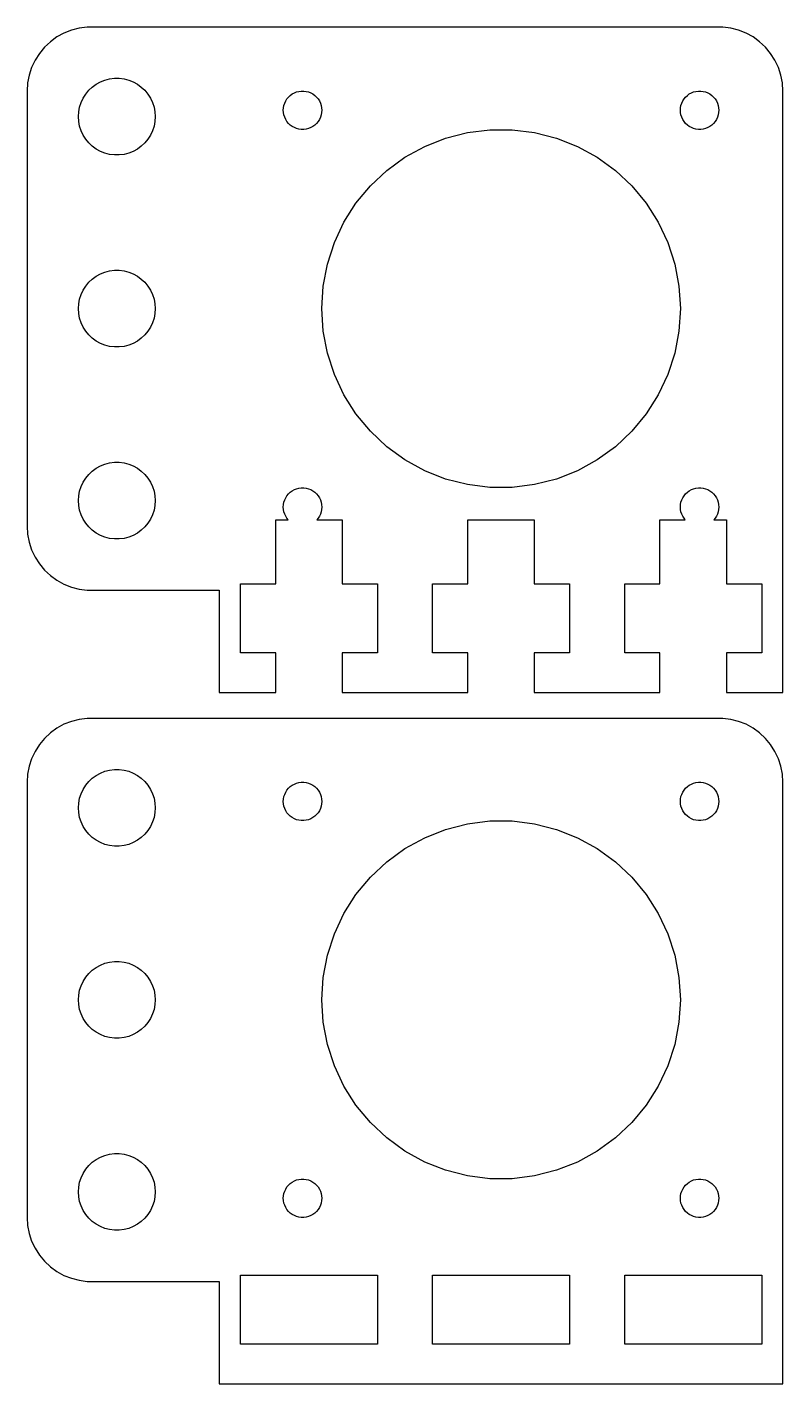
# Model space of a CAD drawing. Header units: metres. Extents: x -37 to 22, y -30 to 184.
# Drawn here: x -37 to 22, y -30 to 76 of the extents above; entities that cross this region are included whole.
import ezdxf

# ---------------------------------------------------------------- set-up
doc = ezdxf.new("R2010")
doc.units = ezdxf.units.M

msp = doc.modelspace()

# ---------------------------------------------------------------- linework, layer by layer
for p, q in [((-34.1289, 75.5241), (-34.6791, 75.2216)), ((-33.5451, 75.7553), (-34.1289, 75.5241)), ((-32.9369, 75.9114), (-33.5451, 75.7553)), ((-32.3139, 75.9901), (-32.9369, 75.9114)), ((17.3139, 75.9901), (-32.3139, 75.9901)), ((17.9369, 75.9114), (17.3139, 75.9901)), ((18.5451, 75.7553), (17.9369, 75.9114)), ((19.1289, 75.5241), (18.5451, 75.7553)), ((19.6791, 75.2216), (19.1289, 75.5241)), ((-35.6448, 74.4227), (-36.0451, 73.9389)), ((-35.1871, 74.8526), (-35.6448, 74.4227)), ((-34.6791, 75.2216), (-35.1871, 74.8526)), ((20.1871, 74.8526), (19.6791, 75.2216)), ((20.6448, 74.4227), (20.1871, 74.8526)), ((21.0451, 73.9389), (20.6448, 74.4227)), ((-36.3815, 73.4088), (-36.6489, 72.8406)), ((-36.0451, 73.9389), (-36.3815, 73.4088)), ((21.3815, 73.4088), (21.0451, 73.9389)), ((21.6489, 72.8406), (21.3815, 73.4088)), ((-36.8429, 72.2434), (-36.9606, 71.6267)), ((-36.6489, 72.8406), (-36.8429, 72.2434)), ((21.8429, 72.2434), (21.6489, 72.8406)), ((21.9606, 71.6267), (21.8429, 72.2434)), ((-36.9606, 71.6267), (-37, 71)), ((-32.427, 70.7634), (-32.1869, 71.0536)), ((-32.1869, 71.0536), (-31.9123, 71.3115)), ((-31.9123, 71.3115), (-31.6075, 71.533)), ((-31.6075, 71.533), (-31.2773, 71.7145)), ((-31.2773, 71.7145), (-30.927, 71.8532)), ((-30.927, 71.8532), (-30.5621, 71.9469)), ((-30.5621, 71.9469), (-30.1884, 71.9941)), ((-30.1884, 71.9941), (-29.8116, 71.9941)), ((-29.8116, 71.9941), (-29.4379, 71.9469)), ((-29.4379, 71.9469), (-29.0729, 71.8532)), ((-29.0729, 71.8532), (-28.7227, 71.7145)), ((-28.7227, 71.7145), (-28.3925, 71.533)), ((-28.3925, 71.533), (-28.0877, 71.3115)), ((-28.0877, 71.3115), (-27.8131, 71.0536)), ((-27.8131, 71.0536), (-27.5729, 70.7634)), ((22, 71), (21.9606, 71.6267)), ((-37, 71), (-37, 37)), ((-32.9057, 69.7461), (-32.7893, 70.1044)), ((-32.7893, 70.1044), (-32.6289, 70.4453)), ((-32.6289, 70.4453), (-32.427, 70.7634)), ((-27.5729, 70.7634), (-27.3711, 70.4453)), ((-27.3711, 70.4453), (-27.2107, 70.1044)), ((-27.2107, 70.1044), (-27.0942, 69.7461)), ((-16.9529, 69.873), (-16.8947, 70.0522)), ((-16.8947, 70.0522), (-16.8145, 70.2226)), ((-16.8145, 70.2226), (-16.7135, 70.3817)), ((-16.7135, 70.3817), (-16.5934, 70.5268)), ((-16.5934, 70.5268), (-16.4561, 70.6558)), ((-16.4561, 70.6558), (-16.3037, 70.7665)), ((-16.3037, 70.7665), (-16.1387, 70.8572)), ((-16.1387, 70.8572), (-15.9635, 70.9266)), ((-15.9635, 70.9266), (-15.7811, 70.9734)), ((-15.7811, 70.9734), (-15.5942, 70.997)), ((-15.5942, 70.997), (-15.4058, 70.997)), ((-15.4058, 70.997), (-15.2189, 70.9734)), ((-15.2189, 70.9734), (-15.0365, 70.9266)), ((-15.0365, 70.9266), (-14.8613, 70.8572)), ((-14.8613, 70.8572), (-14.6963, 70.7665)), ((-14.6963, 70.7665), (-14.5439, 70.6558)), ((-14.5439, 70.6558), (-14.4065, 70.5268)), ((-14.4065, 70.5268), (-14.2865, 70.3817)), ((-14.2865, 70.3817), (-14.1855, 70.2226)), ((-14.1855, 70.2226), (-14.1053, 70.0522)), ((-14.1053, 70.0522), (-14.0471, 69.873)), ((14.0471, 69.873), (14.1053, 70.0522)), ((14.1053, 70.0522), (14.1855, 70.2226)), ((14.1855, 70.2226), (14.2865, 70.3817)), ((14.2865, 70.3817), (14.4065, 70.5268)), ((14.4065, 70.5268), (14.5439, 70.6558)), ((14.5439, 70.6558), (14.6963, 70.7665)), ((14.6963, 70.7665), (14.8613, 70.8572)), ((14.8613, 70.8572), (15.0365, 70.9266)), ((15.0365, 70.9266), (15.2189, 70.9734)), ((15.2189, 70.9734), (15.4058, 70.997)), ((15.4058, 70.997), (15.5942, 70.997)), ((15.5942, 70.997), (15.7811, 70.9734)), ((15.7811, 70.9734), (15.9635, 70.9266)), ((15.9635, 70.9266), (16.1387, 70.8572)), ((16.1387, 70.8572), (16.3037, 70.7665)), ((16.3037, 70.7665), (16.4561, 70.6558)), ((16.4561, 70.6558), (16.5934, 70.5268)), ((16.5934, 70.5268), (16.7135, 70.3817)), ((16.7135, 70.3817), (16.8145, 70.2226)), ((16.8145, 70.2226), (16.8947, 70.0522)), ((16.8947, 70.0522), (16.9529, 69.873)), ((22, 24), (22, 71)), ((-33, 69), (-32.9763, 69.376)), ((-32.9763, 68.624), (-33, 69)), ((-32.9763, 69.376), (-32.9057, 69.7461)), ((-27.0942, 69.7461), (-27.0237, 69.376)), ((-27.0237, 69.376), (-27, 69)), ((-27, 69), (-27.0237, 68.624)), ((-17, 69.5), (-16.9882, 69.688)), ((-16.9882, 69.312), (-17, 69.5)), ((-16.9882, 69.688), (-16.9529, 69.873)), ((-16.9529, 69.127), (-16.9882, 69.312)), ((-16.8947, 68.9478), (-16.9529, 69.127)), ((-16.8145, 68.7774), (-16.8947, 68.9478)), ((-14.1053, 68.9478), (-14.1855, 68.7774)), ((-14.0471, 69.127), (-14.1053, 68.9478)), ((-14.0471, 69.873), (-14.0118, 69.688)), ((-14.0118, 69.312), (-14.0471, 69.127)), ((-14.0118, 69.688), (-14, 69.5)), ((-14, 69.5), (-14.0118, 69.312)), ((14, 69.5), (14.0118, 69.688)), ((14.0118, 69.312), (14, 69.5)), ((14.0118, 69.688), (14.0471, 69.873)), ((14.0471, 69.127), (14.0118, 69.312)), ((14.1053, 68.9478), (14.0471, 69.127)), ((14.1855, 68.7774), (14.1053, 68.9478)), ((16.8947, 68.9478), (16.8145, 68.7774)), ((16.9529, 69.127), (16.8947, 68.9478)), ((16.9529, 69.873), (16.9882, 69.688)), ((16.9882, 69.312), (16.9529, 69.127)), ((16.9882, 69.688), (17, 69.5)), ((17, 69.5), (16.9882, 69.312)), ((-32.9057, 68.2539), (-32.9763, 68.624)), ((-32.7893, 67.8956), (-32.9057, 68.2539)), ((-32.6289, 67.5547), (-32.7893, 67.8956)), ((-27.2107, 67.8956), (-27.3711, 67.5547)), ((-27.0942, 68.2539), (-27.2107, 67.8956)), ((-27.0237, 68.624), (-27.0942, 68.2539)), ((-16.7135, 68.6183), (-16.8145, 68.7774)), ((-16.5934, 68.4732), (-16.7135, 68.6183)), ((-16.4561, 68.3442), (-16.5934, 68.4732)), ((-16.3037, 68.2335), (-16.4561, 68.3442)), ((-16.1387, 68.1427), (-16.3037, 68.2335)), ((-15.9635, 68.0734), (-16.1387, 68.1427)), ((-15.7811, 68.0266), (-15.9635, 68.0734)), ((-15.5942, 68.0029), (-15.7811, 68.0266)), ((-15.4058, 68.0029), (-15.5942, 68.0029)), ((-15.2189, 68.0266), (-15.4058, 68.0029)), ((-15.0365, 68.0734), (-15.2189, 68.0266)), ((-14.8613, 68.1427), (-15.0365, 68.0734)), ((-14.6963, 68.2335), (-14.8613, 68.1427)), ((-14.5439, 68.3442), (-14.6963, 68.2335)), ((-14.4065, 68.4732), (-14.5439, 68.3442)), ((-14.2865, 68.6183), (-14.4065, 68.4732)), ((-14.1855, 68.7774), (-14.2865, 68.6183)), ((-2.62334, 67.752), (-0.87906, 67.9724)), ((-0.87906, 67.9724), (0.87906, 67.9724)), ((0.87906, 67.9724), (2.62334, 67.752)), ((14.2865, 68.6183), (14.1855, 68.7774)), ((14.4065, 68.4732), (14.2865, 68.6183)), ((14.5439, 68.3442), (14.4065, 68.4732)), ((14.6963, 68.2335), (14.5439, 68.3442)), ((14.8613, 68.1427), (14.6963, 68.2335)), ((15.0365, 68.0734), (14.8613, 68.1427)), ((15.2189, 68.0266), (15.0365, 68.0734)), ((15.4058, 68.0029), (15.2189, 68.0266)), ((15.5942, 68.0029), (15.4058, 68.0029)), ((15.7811, 68.0266), (15.5942, 68.0029)), ((15.9635, 68.0734), (15.7811, 68.0266)), ((16.1387, 68.1427), (15.9635, 68.0734)), ((16.3037, 68.2335), (16.1387, 68.1427)), ((16.4561, 68.3442), (16.3037, 68.2335)), ((16.5934, 68.4732), (16.4561, 68.3442)), ((16.7135, 68.6183), (16.5934, 68.4732)), ((16.8145, 68.7774), (16.7135, 68.6183)), ((-32.427, 67.2366), (-32.6289, 67.5547)), ((-32.1869, 66.9464), (-32.427, 67.2366)), ((-31.9123, 66.6884), (-32.1869, 66.9464)), ((-27.8131, 66.9464), (-28.0877, 66.6884)), ((-27.5729, 67.2366), (-27.8131, 66.9464)), ((-27.3711, 67.5547), (-27.5729, 67.2366)), ((-5.96091, 66.6676), (-4.32623, 67.3148)), ((-4.32623, 67.3148), (-2.62334, 67.752)), ((2.62334, 67.752), (4.32623, 67.3148)), ((4.32623, 67.3148), (5.96091, 66.6676)), ((-31.6075, 66.467), (-31.9123, 66.6884)), ((-31.2773, 66.2855), (-31.6075, 66.467)), ((-30.927, 66.1468), (-31.2773, 66.2855)), ((-30.5621, 66.0531), (-30.927, 66.1468)), ((-30.1884, 66.0059), (-30.5621, 66.0531)), ((-29.8116, 66.0059), (-30.1884, 66.0059)), ((-29.4379, 66.0531), (-29.8116, 66.0059)), ((-29.0729, 66.1468), (-29.4379, 66.0531)), ((-28.7227, 66.2855), (-29.0729, 66.1468)), ((-28.3925, 66.467), (-28.7227, 66.2855)), ((-28.0877, 66.6884), (-28.3925, 66.467)), ((-8.92393, 64.7872), (-7.50157, 65.8206)), ((-7.50157, 65.8206), (-5.96091, 66.6676)), ((5.96091, 66.6676), (7.50157, 65.8206)), ((7.50157, 65.8206), (8.92393, 64.7872)), ((-10.2056, 63.5836), (-8.92393, 64.7872)), ((8.92393, 64.7872), (10.2056, 63.5836)), ((-11.3262, 62.229), (-10.2056, 63.5836)), ((10.2056, 63.5836), (11.3262, 62.229)), ((-12.2683, 60.7445), (-11.3262, 62.229)), ((11.3262, 62.229), (12.2683, 60.7445)), ((-13.0169, 59.1537), (-12.2683, 60.7445)), ((12.2683, 60.7445), (13.0169, 59.1537)), ((-13.5602, 57.4816), (-13.0169, 59.1537)), ((13.0169, 59.1537), (13.5602, 57.4816)), ((-13.8896, 55.7547), (-13.5602, 57.4816)), ((13.5602, 57.4816), (13.8896, 55.7547)), ((-32.1869, 56.0536), (-31.9123, 56.3115)), ((-31.9123, 56.3115), (-31.6075, 56.533)), ((-31.6075, 56.533), (-31.2773, 56.7145)), ((-31.2773, 56.7145), (-30.927, 56.8532)), ((-30.927, 56.8532), (-30.5621, 56.9469)), ((-30.5621, 56.9469), (-30.1884, 56.9941)), ((-30.1884, 56.9941), (-29.8116, 56.9941)), ((-29.8116, 56.9941), (-29.4379, 56.9469)), ((-29.4379, 56.9469), (-29.0729, 56.8532)), ((-29.0729, 56.8532), (-28.7227, 56.7145)), ((-28.7227, 56.7145), (-28.3925, 56.533)), ((-28.3925, 56.533), (-28.0877, 56.3115)), ((-28.0877, 56.3115), (-27.8131, 56.0536)), ((-32.7893, 55.1044), (-32.6289, 55.4453)), ((-32.6289, 55.4453), (-32.427, 55.7634)), ((-32.427, 55.7634), (-32.1869, 56.0536)), ((-27.8131, 56.0536), (-27.5729, 55.7634)), ((-27.5729, 55.7634), (-27.3711, 55.4453)), ((-27.3711, 55.4453), (-27.2107, 55.1044)), ((-14, 54), (-13.8896, 55.7547)), ((13.8896, 55.7547), (14, 54)), ((-33, 54), (-32.9763, 54.376)), ((-32.9763, 54.376), (-32.9057, 54.7461)), ((-32.9057, 54.7461), (-32.7893, 55.1044)), ((-27.2107, 55.1044), (-27.0942, 54.7461)), ((-27.0942, 54.7461), (-27.0237, 54.376)), ((-27.0237, 54.376), (-27, 54)), ((-32.9763, 53.624), (-33, 54)), ((-32.9057, 53.2539), (-32.9763, 53.624)), ((-32.7893, 52.8956), (-32.9057, 53.2539)), ((-27.0942, 53.2539), (-27.2107, 52.8956)), ((-27.0237, 53.624), (-27.0942, 53.2539)), ((-27, 54), (-27.0237, 53.624)), ((-13.8896, 52.2453), (-14, 54)), ((14, 54), (13.8896, 52.2453)), ((-32.6289, 52.5547), (-32.7893, 52.8956)), ((-32.427, 52.2366), (-32.6289, 52.5547)), ((-32.1869, 51.9464), (-32.427, 52.2366)), ((-31.9123, 51.6885), (-32.1869, 51.9464)), ((-27.8131, 51.9464), (-28.0877, 51.6885)), ((-27.5729, 52.2366), (-27.8131, 51.9464)), ((-27.3711, 52.5547), (-27.5729, 52.2366)), ((-27.2107, 52.8956), (-27.3711, 52.5547)), ((-13.5602, 50.5184), (-13.8896, 52.2453)), ((13.8896, 52.2453), (13.5602, 50.5184)), ((-31.6075, 51.467), (-31.9123, 51.6885)), ((-31.2773, 51.2855), (-31.6075, 51.467)), ((-30.927, 51.1468), (-31.2773, 51.2855)), ((-30.5621, 51.0531), (-30.927, 51.1468)), ((-30.1884, 51.0059), (-30.5621, 51.0531)), ((-29.8116, 51.0059), (-30.1884, 51.0059)), ((-29.4379, 51.0531), (-29.8116, 51.0059)), ((-29.0729, 51.1468), (-29.4379, 51.0531)), ((-28.7227, 51.2855), (-29.0729, 51.1468)), ((-28.3925, 51.467), (-28.7227, 51.2855)), ((-28.0877, 51.6885), (-28.3925, 51.467)), ((-13.0169, 48.8463), (-13.5602, 50.5184)), ((13.5602, 50.5184), (13.0169, 48.8463)), ((-12.2683, 47.2555), (-13.0169, 48.8463)), ((13.0169, 48.8463), (12.2683, 47.2555)), ((-11.3262, 45.771), (-12.2683, 47.2555)), ((12.2683, 47.2555), (11.3262, 45.771)), ((-10.2056, 44.4164), (-11.3262, 45.771)), ((11.3262, 45.771), (10.2056, 44.4164)), ((-8.92393, 43.2128), (-10.2056, 44.4164)), ((10.2056, 44.4164), (8.92393, 43.2128)), ((-7.50157, 42.1794), (-8.92393, 43.2128)), ((8.92393, 43.2128), (7.50157, 42.1794)), ((-31.9123, 41.3116), (-31.6075, 41.533)), ((-31.6075, 41.533), (-31.2773, 41.7145)), ((-31.2773, 41.7145), (-30.927, 41.8532)), ((-30.927, 41.8532), (-30.5621, 41.9469)), ((-30.5621, 41.9469), (-30.1884, 41.9941)), ((-30.1884, 41.9941), (-29.8116, 41.9941)), ((-29.8116, 41.9941), (-29.4379, 41.9469)), ((-29.4379, 41.9469), (-29.0729, 41.8532)), ((-29.0729, 41.8532), (-28.7227, 41.7145)), ((-28.7227, 41.7145), (-28.3925, 41.533)), ((-28.3925, 41.533), (-28.0877, 41.3116)), ((-5.96091, 41.3324), (-7.50157, 42.1794)), ((7.50157, 42.1794), (5.96091, 41.3324)), ((-32.7893, 40.1044), (-32.6289, 40.4453)), ((-32.6289, 40.4453), (-32.427, 40.7634)), ((-32.427, 40.7634), (-32.1869, 41.0536)), ((-32.1869, 41.0536), (-31.9123, 41.3116)), ((-28.0877, 41.3116), (-27.8131, 41.0536)), ((-27.8131, 41.0536), (-27.5729, 40.7634)), ((-27.5729, 40.7634), (-27.3711, 40.4453)), ((-27.3711, 40.4453), (-27.2107, 40.1044)), ((-4.32623, 40.6852), (-5.96091, 41.3324)), ((-2.62334, 40.248), (-4.32623, 40.6852)), ((4.32623, 40.6852), (2.62334, 40.248)), ((5.96091, 41.3324), (4.32623, 40.6852)), ((-33, 39), (-32.9763, 39.376)), ((-32.9763, 39.376), (-32.9057, 39.7461)), ((-32.9057, 39.7461), (-32.7893, 40.1044)), ((-27.2107, 40.1044), (-27.0942, 39.7461)), ((-27.0942, 39.7461), (-27.0237, 39.376)), ((-27.0237, 39.376), (-27, 39)), ((-16.8947, 39.0522), (-16.8145, 39.2226)), ((-16.8145, 39.2226), (-16.7135, 39.3817)), ((-16.7135, 39.3817), (-16.5934, 39.5268)), ((-16.5934, 39.5268), (-16.4561, 39.6558)), ((-16.4561, 39.6558), (-16.3037, 39.7665)), ((-16.3037, 39.7665), (-16.1387, 39.8573)), ((-16.1387, 39.8573), (-15.9635, 39.9266)), ((-15.9635, 39.9266), (-15.7811, 39.9734)), ((-15.7811, 39.9734), (-15.5942, 39.9971)), ((-15.5942, 39.9971), (-15.4058, 39.9971)), ((-15.4058, 39.9971), (-15.2189, 39.9734)), ((-15.2189, 39.9734), (-15.0365, 39.9266)), ((-15.0365, 39.9266), (-14.8613, 39.8573)), ((-14.8613, 39.8573), (-14.6963, 39.7665)), ((-14.6963, 39.7665), (-14.5439, 39.6558)), ((-14.5439, 39.6558), (-14.4065, 39.5268)), ((-14.4065, 39.5268), (-14.2865, 39.3817)), ((-14.2865, 39.3817), (-14.1855, 39.2226)), ((-14.1855, 39.2226), (-14.1053, 39.0522)), ((-0.87906, 40.0276), (-2.62334, 40.248)), ((0.87906, 40.0276), (-0.87906, 40.0276)), ((2.62334, 40.248), (0.87906, 40.0276)), ((14.1053, 39.0522), (14.1855, 39.2226)), ((14.1855, 39.2226), (14.2865, 39.3817)), ((14.2865, 39.3817), (14.4065, 39.5268)), ((14.4065, 39.5268), (14.5439, 39.6558)), ((14.5439, 39.6558), (14.6963, 39.7665)), ((14.6963, 39.7665), (14.8613, 39.8573)), ((14.8613, 39.8573), (15.0365, 39.9266)), ((15.0365, 39.9266), (15.2189, 39.9734)), ((15.2189, 39.9734), (15.4058, 39.9971)), ((15.4058, 39.9971), (15.5942, 39.9971)), ((15.5942, 39.9971), (15.7811, 39.9734)), ((15.7811, 39.9734), (15.9635, 39.9266)), ((15.9635, 39.9266), (16.1387, 39.8573)), ((16.1387, 39.8573), (16.3037, 39.7665)), ((16.3037, 39.7665), (16.4561, 39.6558)), ((16.4561, 39.6558), (16.5934, 39.5268)), ((16.5934, 39.5268), (16.7135, 39.3817)), ((16.7135, 39.3817), (16.8145, 39.2226)), ((16.8145, 39.2226), (16.8947, 39.0522)), ((-32.9763, 38.624), (-33, 39)), ((-32.9057, 38.2539), (-32.9763, 38.624)), ((-32.7893, 37.8956), (-32.9057, 38.2539)), ((-27.0942, 38.2539), (-27.2107, 37.8956)), ((-27.0237, 38.624), (-27.0942, 38.2539)), ((-27, 39), (-27.0237, 38.624)), ((-17, 38.5), (-16.9882, 38.688)), ((-16.9882, 38.312), (-17, 38.5)), ((-16.9882, 38.688), (-16.9529, 38.873)), ((-16.9529, 38.127), (-16.9882, 38.312)), ((-16.9529, 38.873), (-16.8947, 39.0522)), ((-14.1053, 39.0522), (-14.0471, 38.873)), ((-14.0471, 38.873), (-14.0118, 38.688)), ((-14.0118, 38.312), (-14.0471, 38.127)), ((-14.0118, 38.688), (-14, 38.5)), ((-14, 38.5), (-14.0118, 38.312)), ((14, 38.5), (14.0118, 38.688)), ((14.0118, 38.312), (14, 38.5)), ((14.0118, 38.688), (14.0471, 38.873)), ((14.0471, 38.127), (14.0118, 38.312)), ((14.0471, 38.873), (14.1053, 39.0522)), ((16.8947, 39.0522), (16.9529, 38.873)), ((16.9529, 38.873), (16.9882, 38.688)), ((16.9882, 38.312), (16.9529, 38.127)), ((16.9882, 38.688), (17, 38.5)), ((17, 38.5), (16.9882, 38.312)), ((-32.6289, 37.5547), (-32.7893, 37.8956)), ((-32.427, 37.2366), (-32.6289, 37.5547)), ((-32.1869, 36.9464), (-32.427, 37.2366)), ((-27.5729, 37.2366), (-27.8131, 36.9464)), ((-27.3711, 37.5547), (-27.5729, 37.2366)), ((-27.2107, 37.8956), (-27.3711, 37.5547)), ((-17.5942, 32.5), (-17.5942, 37.5)), ((-17.5942, 37.5), (-16.6156, 37.5)), ((-16.8947, 37.9478), (-16.9529, 38.127)), ((-16.8145, 37.7774), (-16.8947, 37.9478)), ((-16.7135, 37.6183), (-16.8145, 37.7774)), ((-16.6156, 37.5), (-16.7135, 37.6183)), ((-14.2865, 37.6183), (-14.3844, 37.5)), ((-14.3844, 37.5), (-12.4058, 37.5)), ((-14.1855, 37.7774), (-14.2865, 37.6183)), ((-14.1053, 37.9478), (-14.1855, 37.7774)), ((-14.0471, 38.127), (-14.1053, 37.9478)), ((-12.4058, 37.5), (-12.4058, 32.5)), ((-2.59418, 32.5), (-2.59418, 37.5)), ((-2.59418, 37.5), (2.59418, 37.5)), ((2.59418, 37.5), (2.59418, 32.5)), ((12.4058, 32.5), (12.4058, 37.5)), ((12.4058, 37.5), (14.3844, 37.5)), ((14.1053, 37.9478), (14.0471, 38.127)), ((14.1855, 37.7774), (14.1053, 37.9478)), ((14.2865, 37.6183), (14.1855, 37.7774)), ((14.3844, 37.5), (14.2865, 37.6183)), ((16.7135, 37.6183), (16.6156, 37.5)), ((16.6156, 37.5), (17.5942, 37.5)), ((16.8145, 37.7774), (16.7135, 37.6183)), ((16.8947, 37.9478), (16.8145, 37.7774)), ((16.9529, 38.127), (16.8947, 37.9478)), ((17.5942, 37.5), (17.5942, 32.5)), ((-37, 37), (-36.9606, 36.3733)), ((-36.9606, 36.3733), (-36.8429, 35.7566)), ((-31.9123, 36.6885), (-32.1869, 36.9464)), ((-31.6075, 36.467), (-31.9123, 36.6885)), ((-31.2773, 36.2855), (-31.6075, 36.467)), ((-30.927, 36.1468), (-31.2773, 36.2855)), ((-30.5621, 36.0531), (-30.927, 36.1468)), ((-30.1884, 36.0059), (-30.5621, 36.0531)), ((-29.4379, 36.0531), (-29.8116, 36.0059)), ((-29.0729, 36.1468), (-29.4379, 36.0531)), ((-28.7227, 36.2855), (-29.0729, 36.1468)), ((-28.3925, 36.467), (-28.7227, 36.2855)), ((-28.0877, 36.6885), (-28.3925, 36.467)), ((-27.8131, 36.9464), (-28.0877, 36.6885)), ((-36.8429, 35.7566), (-36.6489, 35.1594)), ((-36.6489, 35.1594), (-36.3815, 34.5912)), ((-29.8116, 36.0059), (-30.1884, 36.0059)), ((-36.3815, 34.5912), (-36.0451, 34.0611)), ((-36.0451, 34.0611), (-35.6448, 33.5773)), ((-35.6448, 33.5773), (-35.1871, 33.1474)), ((-35.1871, 33.1474), (-34.6791, 32.7784)), ((-34.6791, 32.7784), (-34.1289, 32.4759)), ((-34.1289, 32.4759), (-33.5451, 32.2447)), ((-33.5451, 32.2447), (-32.9369, 32.0886)), ((-32.9369, 32.0886), (-32.3139, 32.0099)), ((-32.3139, 32.0099), (-22, 32.0099)), ((-22, 32.0099), (-22, 24)), ((-20.3466, 27.1), (-20.3466, 32.5)), ((-20.3466, 32.5), (-17.5942, 32.5)), ((-12.4058, 32.5), (-9.65337, 32.5)), ((-9.65337, 32.5), (-9.65337, 27.1)), ((-5.34662, 27.1), (-5.34662, 32.5)), ((-5.34662, 32.5), (-2.59418, 32.5)), ((2.59418, 32.5), (5.34662, 32.5)), ((5.34662, 32.5), (5.34662, 27.1)), ((9.65337, 27.1), (9.65337, 32.5)), ((9.65337, 32.5), (12.4058, 32.5)), ((17.5942, 32.5), (20.3466, 32.5)), ((20.3466, 32.5), (20.3466, 27.1)), ((-17.5942, 27.1), (-20.3466, 27.1)), ((-17.5942, 24), (-17.5942, 27.1)), ((-9.65337, 27.1), (-12.4058, 27.1)), ((-12.4058, 27.1), (-12.4058, 24)), ((-2.59418, 27.1), (-5.34662, 27.1)), ((-2.59418, 24), (-2.59418, 27.1)), ((5.34662, 27.1), (2.59418, 27.1)), ((2.59418, 27.1), (2.59418, 24)), ((12.4058, 27.1), (9.65337, 27.1)), ((12.4058, 24), (12.4058, 27.1)), ((20.3466, 27.1), (17.5942, 27.1)), ((17.5942, 27.1), (17.5942, 24)), ((-22, 24), (-17.5942, 24)), ((-12.4058, 24), (-2.59418, 24)), ((2.59418, 24), (12.4058, 24)), ((17.5942, 24), (22, 24)), ((-34.6791, 21.2216), (-35.1871, 20.8526)), ((-34.1289, 21.5241), (-34.6791, 21.2216)), ((-33.5451, 21.7553), (-34.1289, 21.5241)), ((-32.9369, 21.9114), (-33.5451, 21.7553)), ((-32.3139, 21.9901), (-32.9369, 21.9114)), ((17.3139, 21.9901), (-32.3139, 21.9901)), ((17.9369, 21.9114), (17.3139, 21.9901)), ((18.5451, 21.7553), (17.9369, 21.9114)), ((19.1289, 21.5241), (18.5451, 21.7553)), ((19.6791, 21.2216), (19.1289, 21.5241)), ((20.1871, 20.8526), (19.6791, 21.2216)), ((-35.6448, 20.4227), (-36.0451, 19.9389)), ((-35.1871, 20.8526), (-35.6448, 20.4227)), ((20.6448, 20.4227), (20.1871, 20.8526)), ((21.0451, 19.9389), (20.6448, 20.4227)), ((-36.3815, 19.4088), (-36.6489, 18.8406)), ((-36.0451, 19.9389), (-36.3815, 19.4088)), ((21.3815, 19.4088), (21.0451, 19.9389)), ((21.6489, 18.8406), (21.3815, 19.4088)), ((-36.8429, 18.2434), (-36.9606, 17.6267)), ((-36.6489, 18.8406), (-36.8429, 18.2434)), ((21.8429, 18.2434), (21.6489, 18.8406)), ((21.9606, 17.6267), (21.8429, 18.2434)), ((-36.9606, 17.6267), (-37, 17)), ((-37, 17), (-37, -17)), ((-32.427, 16.7634), (-32.1869, 17.0536)), ((-32.1869, 17.0536), (-31.9123, 17.3115)), ((-31.9123, 17.3115), (-31.6075, 17.533)), ((-31.6075, 17.533), (-31.2773, 17.7145)), ((-31.2773, 17.7145), (-30.927, 17.8532)), ((-30.927, 17.8532), (-30.5621, 17.9469)), ((-30.5621, 17.9469), (-30.1884, 17.9941)), ((-30.1884, 17.9941), (-29.8116, 17.9941)), ((-29.8116, 17.9941), (-29.4379, 17.9469)), ((-29.4379, 17.9469), (-29.0729, 17.8532)), ((-29.0729, 17.8532), (-28.7227, 17.7145)), ((-28.7227, 17.7145), (-28.3925, 17.533)), ((-28.3925, 17.533), (-28.0877, 17.3115)), ((-28.0877, 17.3115), (-27.8131, 17.0536)), ((-27.8131, 17.0536), (-27.5729, 16.7634)), ((-15.9635, 16.9266), (-15.7811, 16.9734)), ((-15.7811, 16.9734), (-15.5942, 16.997)), ((-15.5942, 16.997), (-15.4058, 16.997)), ((-15.4058, 16.997), (-15.2189, 16.9734)), ((-15.2189, 16.9734), (-15.0365, 16.9266)), ((15.0365, 16.9266), (15.2189, 16.9734)), ((15.2189, 16.9734), (15.4058, 16.997)), ((15.4058, 16.997), (15.5942, 16.997)), ((15.5942, 16.997), (15.7811, 16.9734)), ((15.7811, 16.9734), (15.9635, 16.9266)), ((22, 17), (21.9606, 17.6267)), ((22, -30), (22, 17)), ((-32.9057, 15.7461), (-32.7893, 16.1044)), ((-32.7893, 16.1044), (-32.6289, 16.4453)), ((-32.6289, 16.4453), (-32.427, 16.7634)), ((-27.5729, 16.7634), (-27.3711, 16.4453)), ((-27.3711, 16.4453), (-27.2107, 16.1044)), ((-27.2107, 16.1044), (-27.0942, 15.7461)), ((-16.9529, 15.873), (-16.8947, 16.0522)), ((-16.8947, 16.0522), (-16.8145, 16.2226)), ((-16.8145, 16.2226), (-16.7135, 16.3817)), ((-16.7135, 16.3817), (-16.5934, 16.5268)), ((-16.5934, 16.5268), (-16.4561, 16.6558)), ((-16.4561, 16.6558), (-16.3037, 16.7665)), ((-16.3037, 16.7665), (-16.1387, 16.8572)), ((-16.1387, 16.8572), (-15.9635, 16.9266)), ((-15.0365, 16.9266), (-14.8613, 16.8572)), ((-14.8613, 16.8572), (-14.6963, 16.7665)), ((-14.6963, 16.7665), (-14.5439, 16.6558)), ((-14.5439, 16.6558), (-14.4065, 16.5268)), ((-14.4065, 16.5268), (-14.2865, 16.3817)), ((-14.2865, 16.3817), (-14.1855, 16.2226)), ((-14.1855, 16.2226), (-14.1053, 16.0522)), ((-14.1053, 16.0522), (-14.0471, 15.873)), ((14.0471, 15.873), (14.1053, 16.0522)), ((14.1053, 16.0522), (14.1855, 16.2226)), ((14.1855, 16.2226), (14.2865, 16.3817)), ((14.2865, 16.3817), (14.4065, 16.5268)), ((14.4065, 16.5268), (14.5439, 16.6558)), ((14.5439, 16.6558), (14.6963, 16.7665)), ((14.6963, 16.7665), (14.8613, 16.8572)), ((14.8613, 16.8572), (15.0365, 16.9266)), ((15.9635, 16.9266), (16.1387, 16.8572)), ((16.1387, 16.8572), (16.3037, 16.7665)), ((16.3037, 16.7665), (16.4561, 16.6558)), ((16.4561, 16.6558), (16.5934, 16.5268)), ((16.5934, 16.5268), (16.7135, 16.3817)), ((16.7135, 16.3817), (16.8145, 16.2226)), ((16.8145, 16.2226), (16.8947, 16.0522)), ((16.8947, 16.0522), (16.9529, 15.873)), ((-33, 15), (-32.9763, 15.376)), ((-32.9763, 14.624), (-33, 15)), ((-32.9763, 15.376), (-32.9057, 15.7461)), ((-27.0942, 15.7461), (-27.0237, 15.376)), ((-27.0237, 15.376), (-27, 15)), ((-27, 15), (-27.0237, 14.624)), ((-17, 15.5), (-16.9882, 15.688)), ((-16.9882, 15.312), (-17, 15.5)), ((-16.9882, 15.688), (-16.9529, 15.873)), ((-16.9529, 15.127), (-16.9882, 15.312)), ((-16.8947, 14.9478), (-16.9529, 15.127)), ((-16.8145, 14.7774), (-16.8947, 14.9478)), ((-14.1053, 14.9478), (-14.1855, 14.7774)), ((-14.0471, 15.127), (-14.1053, 14.9478)), ((-14.0471, 15.873), (-14.0118, 15.688)), ((-14.0118, 15.312), (-14.0471, 15.127)), ((-14.0118, 15.688), (-14, 15.5)), ((-14, 15.5), (-14.0118, 15.312)), ((14, 15.5), (14.0118, 15.688)), ((14.0118, 15.312), (14, 15.5)), ((14.0118, 15.688), (14.0471, 15.873)), ((14.0471, 15.127), (14.0118, 15.312)), ((14.1053, 14.9478), (14.0471, 15.127)), ((14.1855, 14.7774), (14.1053, 14.9478)), ((16.8947, 14.9478), (16.8145, 14.7774)), ((16.9529, 15.127), (16.8947, 14.9478)), ((16.9529, 15.873), (16.9882, 15.688)), ((16.9882, 15.312), (16.9529, 15.127)), ((16.9882, 15.688), (17, 15.5)), ((17, 15.5), (16.9882, 15.312)), ((-32.9057, 14.2539), (-32.9763, 14.624)), ((-32.7893, 13.8956), (-32.9057, 14.2539)), ((-32.6289, 13.5547), (-32.7893, 13.8956)), ((-27.2107, 13.8956), (-27.3711, 13.5547)), ((-27.0942, 14.2539), (-27.2107, 13.8956)), ((-27.0237, 14.624), (-27.0942, 14.2539)), ((-16.7135, 14.6183), (-16.8145, 14.7774)), ((-16.5934, 14.4732), (-16.7135, 14.6183)), ((-16.4561, 14.3442), (-16.5934, 14.4732)), ((-16.3037, 14.2335), (-16.4561, 14.3442)), ((-16.1387, 14.1427), (-16.3037, 14.2335)), ((-15.9635, 14.0734), (-16.1387, 14.1427)), ((-15.7811, 14.0266), (-15.9635, 14.0734)), ((-15.5942, 14.0029), (-15.7811, 14.0266)), ((-15.4058, 14.0029), (-15.5942, 14.0029)), ((-15.2189, 14.0266), (-15.4058, 14.0029)), ((-15.0365, 14.0734), (-15.2189, 14.0266)), ((-14.8613, 14.1427), (-15.0365, 14.0734)), ((-14.6963, 14.2335), (-14.8613, 14.1427)), ((-14.5439, 14.3442), (-14.6963, 14.2335)), ((-14.4065, 14.4732), (-14.5439, 14.3442)), ((-14.2865, 14.6183), (-14.4065, 14.4732)), ((-14.1855, 14.7774), (-14.2865, 14.6183)), ((-2.62334, 13.752), (-0.87906, 13.9724)), ((-0.87906, 13.9724), (0.87906, 13.9724)), ((0.87906, 13.9724), (2.62334, 13.752)), ((14.2865, 14.6183), (14.1855, 14.7774)), ((14.4065, 14.4732), (14.2865, 14.6183)), ((14.5439, 14.3442), (14.4065, 14.4732)), ((14.6963, 14.2335), (14.5439, 14.3442)), ((14.8613, 14.1427), (14.6963, 14.2335)), ((15.0365, 14.0734), (14.8613, 14.1427)), ((15.2189, 14.0266), (15.0365, 14.0734)), ((15.4058, 14.0029), (15.2189, 14.0266)), ((15.5942, 14.0029), (15.4058, 14.0029)), ((15.7811, 14.0266), (15.5942, 14.0029)), ((15.9635, 14.0734), (15.7811, 14.0266)), ((16.1387, 14.1427), (15.9635, 14.0734)), ((16.3037, 14.2335), (16.1387, 14.1427)), ((16.4561, 14.3442), (16.3037, 14.2335)), ((16.5934, 14.4732), (16.4561, 14.3442)), ((16.7135, 14.6183), (16.5934, 14.4732)), ((16.8145, 14.7774), (16.7135, 14.6183)), ((-32.427, 13.2366), (-32.6289, 13.5547)), ((-32.1869, 12.9464), (-32.427, 13.2366)), ((-31.9123, 12.6884), (-32.1869, 12.9464)), ((-27.8131, 12.9464), (-28.0877, 12.6884)), ((-27.5729, 13.2366), (-27.8131, 12.9464)), ((-27.3711, 13.5547), (-27.5729, 13.2366)), ((-5.96091, 12.6676), (-4.32623, 13.3148)), ((-4.32623, 13.3148), (-2.62334, 13.752)), ((2.62334, 13.752), (4.32623, 13.3148)), ((4.32623, 13.3148), (5.96091, 12.6676)), ((-31.6075, 12.467), (-31.9123, 12.6884)), ((-31.2773, 12.2855), (-31.6075, 12.467)), ((-30.927, 12.1468), (-31.2773, 12.2855)), ((-30.5621, 12.0531), (-30.927, 12.1468)), ((-30.1884, 12.0059), (-30.5621, 12.0531)), ((-29.8116, 12.0059), (-30.1884, 12.0059)), ((-29.4379, 12.0531), (-29.8116, 12.0059)), ((-29.0729, 12.1468), (-29.4379, 12.0531)), ((-28.7227, 12.2855), (-29.0729, 12.1468)), ((-28.3925, 12.467), (-28.7227, 12.2855)), ((-28.0877, 12.6884), (-28.3925, 12.467)), ((-8.92393, 10.7872), (-7.50157, 11.8206)), ((-7.50157, 11.8206), (-5.96091, 12.6676)), ((5.96091, 12.6676), (7.50157, 11.8206)), ((7.50157, 11.8206), (8.92393, 10.7872)), ((-10.2056, 9.58365), (-8.92393, 10.7872)), ((8.92393, 10.7872), (10.2056, 9.58365)), ((-11.3262, 8.22899), (-10.2056, 9.58365)), ((10.2056, 9.58365), (11.3262, 8.22899)), ((-12.2683, 6.74454), (-11.3262, 8.22899)), ((11.3262, 8.22899), (12.2683, 6.74454)), ((-13.0169, 5.15373), (-12.2683, 6.74454)), ((12.2683, 6.74454), (13.0169, 5.15373)), ((-13.5602, 3.48164), (-13.0169, 5.15373)), ((13.0169, 5.15373), (13.5602, 3.48164)), ((-13.8896, 1.75465), (-13.5602, 3.48164)), ((13.5602, 3.48164), (13.8896, 1.75465)), ((-32.1869, 2.05363), (-31.9123, 2.31154)), ((-31.9123, 2.31154), (-31.6075, 2.53297)), ((-31.6075, 2.53297), (-31.2773, 2.71448)), ((-31.2773, 2.71448), (-30.927, 2.85316)), ((-30.927, 2.85316), (-30.5621, 2.94685)), ((-30.5621, 2.94685), (-30.1884, 2.99408)), ((-30.1884, 2.99408), (-29.8116, 2.99408)), ((-29.8116, 2.99408), (-29.4379, 2.94685)), ((-29.4379, 2.94685), (-29.0729, 2.85316)), ((-29.0729, 2.85316), (-28.7227, 2.71448)), ((-28.7227, 2.71448), (-28.3925, 2.53297)), ((-28.3925, 2.53297), (-28.0877, 2.31154)), ((-28.0877, 2.31154), (-27.8131, 2.05363)), ((-32.9057, 0.74606), (-32.7893, 1.10437)), ((-32.7893, 1.10437), (-32.6289, 1.44525)), ((-32.6289, 1.44525), (-32.427, 1.76335)), ((-32.427, 1.76335), (-32.1869, 2.05363)), ((-27.8131, 2.05363), (-27.5729, 1.76335)), ((-27.5729, 1.76335), (-27.3711, 1.44525)), ((-27.3711, 1.44525), (-27.2107, 1.10437)), ((-27.2107, 1.10437), (-27.0942, 0.74606)), ((-14, 0), (-13.8896, 1.75465)), ((13.8896, 1.75465), (14, 0)), ((-33, 0), (-32.9763, 0.37599)), ((-32.9763, -0.37599), (-33, 0)), ((-32.9763, 0.37599), (-32.9057, 0.74606)), ((-27.0942, 0.74606), (-27.0237, 0.37599)), ((-27.0237, 0.37599), (-27, 0)), ((-27, 0), (-27.0237, -0.37599)), ((-13.8896, -1.75465), (-14, 0)), ((14, 0), (13.8896, -1.75465)), ((-32.9057, -0.74606), (-32.9763, -0.37599)), ((-32.7893, -1.10437), (-32.9057, -0.74606)), ((-27.0942, -0.74606), (-27.2107, -1.10437)), ((-27.0237, -0.37599), (-27.0942, -0.74606)), ((-32.6289, -1.44525), (-32.7893, -1.10437)), ((-32.427, -1.76335), (-32.6289, -1.44525)), ((-32.1869, -2.05363), (-32.427, -1.76335)), ((-31.9123, -2.31154), (-32.1869, -2.05363)), ((-27.8131, -2.05363), (-28.0877, -2.31154)), ((-27.5729, -1.76335), (-27.8131, -2.05363)), ((-27.3711, -1.44525), (-27.5729, -1.76335)), ((-27.2107, -1.10437), (-27.3711, -1.44525)), ((-13.5602, -3.48164), (-13.8896, -1.75465)), ((13.8896, -1.75465), (13.5602, -3.48164)), ((-31.6075, -2.53297), (-31.9123, -2.31154)), ((-31.2773, -2.71448), (-31.6075, -2.53297)), ((-30.927, -2.85316), (-31.2773, -2.71448)), ((-30.5621, -2.94685), (-30.927, -2.85316)), ((-30.1884, -2.99408), (-30.5621, -2.94685)), ((-29.8116, -2.99408), (-30.1884, -2.99408)), ((-29.4379, -2.94685), (-29.8116, -2.99408)), ((-29.0729, -2.85316), (-29.4379, -2.94685)), ((-28.7227, -2.71448), (-29.0729, -2.85316)), ((-28.3925, -2.53297), (-28.7227, -2.71448)), ((-28.0877, -2.31154), (-28.3925, -2.53297)), ((-13.0169, -5.15373), (-13.5602, -3.48164)), ((13.5602, -3.48164), (13.0169, -5.15373)), ((-12.2683, -6.74454), (-13.0169, -5.15373)), ((13.0169, -5.15373), (12.2683, -6.74454)), ((-11.3262, -8.22899), (-12.2683, -6.74454)), ((12.2683, -6.74454), (11.3262, -8.22899)), ((-10.2056, -9.58365), (-11.3262, -8.22899)), ((11.3262, -8.22899), (10.2056, -9.58365)), ((-8.92393, -10.7872), (-10.2056, -9.58365)), ((10.2056, -9.58365), (8.92393, -10.7872)), ((-7.50157, -11.8206), (-8.92393, -10.7872)), ((8.92393, -10.7872), (7.50157, -11.8206)), ((-32.1869, -12.9464), (-31.9123, -12.6884)), ((-31.9123, -12.6884), (-31.6075, -12.467)), ((-31.6075, -12.467), (-31.2773, -12.2855)), ((-31.2773, -12.2855), (-30.927, -12.1468)), ((-30.927, -12.1468), (-30.5621, -12.0531)), ((-30.5621, -12.0531), (-30.1884, -12.0059)), ((-30.1884, -12.0059), (-29.8116, -12.0059)), ((-29.8116, -12.0059), (-29.4379, -12.0531)), ((-29.4379, -12.0531), (-29.0729, -12.1468)), ((-29.0729, -12.1468), (-28.7227, -12.2855)), ((-28.7227, -12.2855), (-28.3925, -12.467)), ((-28.3925, -12.467), (-28.0877, -12.6884)), ((-28.0877, -12.6884), (-27.8131, -12.9464)), ((-5.96091, -12.6676), (-7.50157, -11.8206)), ((-4.32623, -13.3148), (-5.96091, -12.6676)), ((5.96091, -12.6676), (4.32623, -13.3148)), ((7.50157, -11.8206), (5.96091, -12.6676)), ((-32.7893, -13.8956), (-32.6289, -13.5547)), ((-32.6289, -13.5547), (-32.427, -13.2366)), ((-32.427, -13.2366), (-32.1869, -12.9464)), ((-27.8131, -12.9464), (-27.5729, -13.2366)), ((-27.5729, -13.2366), (-27.3711, -13.5547)), ((-27.3711, -13.5547), (-27.2107, -13.8956)), ((-2.62334, -13.752), (-4.32623, -13.3148)), ((-0.87906, -13.9724), (-2.62334, -13.752)), ((2.62334, -13.752), (0.87906, -13.9724)), ((4.32623, -13.3148), (2.62334, -13.752)), ((-33, -15), (-32.9763, -14.624)), ((-32.9763, -14.624), (-32.9057, -14.2539)), ((-32.9057, -14.2539), (-32.7893, -13.8956)), ((-27.2107, -13.8956), (-27.0942, -14.2539)), ((-27.0942, -14.2539), (-27.0237, -14.624)), ((-27.0237, -14.624), (-27, -15)), ((-16.8947, -14.9478), (-16.8145, -14.7774)), ((-16.8145, -14.7774), (-16.7135, -14.6183)), ((-16.7135, -14.6183), (-16.5934, -14.4732)), ((-16.5934, -14.4732), (-16.4561, -14.3442)), ((-16.4561, -14.3442), (-16.3037, -14.2335)), ((-16.3037, -14.2335), (-16.1387, -14.1427)), ((-16.1387, -14.1427), (-15.9635, -14.0734)), ((-15.9635, -14.0734), (-15.7811, -14.0266)), ((-15.7811, -14.0266), (-15.5942, -14.0029)), ((-15.5942, -14.0029), (-15.4058, -14.0029)), ((-15.4058, -14.0029), (-15.2189, -14.0266)), ((-15.2189, -14.0266), (-15.0365, -14.0734)), ((-15.0365, -14.0734), (-14.8613, -14.1427)), ((-14.8613, -14.1427), (-14.6963, -14.2335)), ((-14.6963, -14.2335), (-14.5439, -14.3442)), ((-14.5439, -14.3442), (-14.4065, -14.4732)), ((-14.4065, -14.4732), (-14.2865, -14.6183)), ((-14.2865, -14.6183), (-14.1855, -14.7774)), ((-14.1855, -14.7774), (-14.1053, -14.9478)), ((0.87906, -13.9724), (-0.87906, -13.9724)), ((14.1053, -14.9478), (14.1855, -14.7774)), ((14.1855, -14.7774), (14.2865, -14.6183)), ((14.2865, -14.6183), (14.4065, -14.4732)), ((14.4065, -14.4732), (14.5439, -14.3442)), ((14.5439, -14.3442), (14.6963, -14.2335)), ((14.6963, -14.2335), (14.8613, -14.1427)), ((14.8613, -14.1427), (15.0365, -14.0734)), ((15.0365, -14.0734), (15.2189, -14.0266)), ((15.2189, -14.0266), (15.4058, -14.0029)), ((15.4058, -14.0029), (15.5942, -14.0029)), ((15.5942, -14.0029), (15.7811, -14.0266)), ((15.7811, -14.0266), (15.9635, -14.0734)), ((15.9635, -14.0734), (16.1387, -14.1427)), ((16.1387, -14.1427), (16.3037, -14.2335)), ((16.3037, -14.2335), (16.4561, -14.3442)), ((16.4561, -14.3442), (16.5934, -14.4732)), ((16.5934, -14.4732), (16.7135, -14.6183)), ((16.7135, -14.6183), (16.8145, -14.7774)), ((16.8145, -14.7774), (16.8947, -14.9478)), ((-32.9763, -15.376), (-33, -15)), ((-32.9057, -15.7461), (-32.9763, -15.376)), ((-32.7893, -16.1044), (-32.9057, -15.7461)), ((-27.0942, -15.7461), (-27.2107, -16.1044)), ((-27.0237, -15.376), (-27.0942, -15.7461)), ((-27, -15), (-27.0237, -15.376)), ((-17, -15.5), (-16.9882, -15.312)), ((-16.9882, -15.688), (-17, -15.5)), ((-16.9882, -15.312), (-16.9529, -15.127)), ((-16.9529, -15.873), (-16.9882, -15.688)), ((-16.9529, -15.127), (-16.8947, -14.9478)), ((-16.8947, -16.0522), (-16.9529, -15.873)), ((-14.1053, -14.9478), (-14.0471, -15.127)), ((-14.0471, -15.873), (-14.1053, -16.0522)), ((-14.0471, -15.127), (-14.0118, -15.312)), ((-14.0118, -15.688), (-14.0471, -15.873)), ((-14.0118, -15.312), (-14, -15.5)), ((-14, -15.5), (-14.0118, -15.688)), ((14, -15.5), (14.0118, -15.312)), ((14.0118, -15.688), (14, -15.5)), ((14.0118, -15.312), (14.0471, -15.127)), ((14.0471, -15.873), (14.0118, -15.688)), ((14.0471, -15.127), (14.1053, -14.9478)), ((14.1053, -16.0522), (14.0471, -15.873)), ((16.8947, -14.9478), (16.9529, -15.127)), ((16.9529, -15.873), (16.8947, -16.0522)), ((16.9529, -15.127), (16.9882, -15.312)), ((16.9882, -15.688), (16.9529, -15.873)), ((16.9882, -15.312), (17, -15.5)), ((17, -15.5), (16.9882, -15.688)), ((-32.6289, -16.4453), (-32.7893, -16.1044)), ((-32.427, -16.7634), (-32.6289, -16.4453)), ((-32.1869, -17.0536), (-32.427, -16.7634)), ((-27.5729, -16.7634), (-27.8131, -17.0536)), ((-27.3711, -16.4453), (-27.5729, -16.7634)), ((-27.2107, -16.1044), (-27.3711, -16.4453)), ((-16.8145, -16.2226), (-16.8947, -16.0522)), ((-16.7135, -16.3817), (-16.8145, -16.2226)), ((-16.5934, -16.5268), (-16.7135, -16.3817)), ((-16.4561, -16.6558), (-16.5934, -16.5268)), ((-16.3037, -16.7665), (-16.4561, -16.6558)), ((-16.1387, -16.8572), (-16.3037, -16.7665)), ((-15.9635, -16.9266), (-16.1387, -16.8572)), ((-15.7811, -16.9734), (-15.9635, -16.9266)), ((-15.0365, -16.9266), (-15.2189, -16.9734)), ((-14.8613, -16.8572), (-15.0365, -16.9266)), ((-14.6963, -16.7665), (-14.8613, -16.8572)), ((-14.5439, -16.6558), (-14.6963, -16.7665)), ((-14.4065, -16.5268), (-14.5439, -16.6558)), ((-14.2865, -16.3817), (-14.4065, -16.5268)), ((-14.1855, -16.2226), (-14.2865, -16.3817)), ((-14.1053, -16.0522), (-14.1855, -16.2226)), ((14.1855, -16.2226), (14.1053, -16.0522)), ((14.2865, -16.3817), (14.1855, -16.2226)), ((14.4065, -16.5268), (14.2865, -16.3817)), ((14.5439, -16.6558), (14.4065, -16.5268)), ((14.6963, -16.7665), (14.5439, -16.6558)), ((14.8613, -16.8572), (14.6963, -16.7665)), ((15.0365, -16.9266), (14.8613, -16.8572)), ((15.2189, -16.9734), (15.0365, -16.9266)), ((15.9635, -16.9266), (15.7811, -16.9734)), ((16.1387, -16.8572), (15.9635, -16.9266)), ((16.3037, -16.7665), (16.1387, -16.8572)), ((16.4561, -16.6558), (16.3037, -16.7665)), ((16.5934, -16.5268), (16.4561, -16.6558)), ((16.7135, -16.3817), (16.5934, -16.5268)), ((16.8145, -16.2226), (16.7135, -16.3817)), ((16.8947, -16.0522), (16.8145, -16.2226)), ((-37, -17), (-36.9606, -17.6267)), ((-36.9606, -17.6267), (-36.8429, -18.2434)), ((-31.9123, -17.3115), (-32.1869, -17.0536)), ((-31.6075, -17.533), (-31.9123, -17.3115)), ((-31.2773, -17.7145), (-31.6075, -17.533)), ((-30.927, -17.8532), (-31.2773, -17.7145)), ((-30.5621, -17.9469), (-30.927, -17.8532)), ((-30.1884, -17.9941), (-30.5621, -17.9469)), ((-29.8116, -17.9941), (-30.1884, -17.9941)), ((-29.4379, -17.9469), (-29.8116, -17.9941)), ((-29.0729, -17.8532), (-29.4379, -17.9469)), ((-28.7227, -17.7145), (-29.0729, -17.8532)), ((-28.3925, -17.533), (-28.7227, -17.7145)), ((-28.0877, -17.3115), (-28.3925, -17.533)), ((-27.8131, -17.0536), (-28.0877, -17.3115)), ((-15.5942, -16.997), (-15.7811, -16.9734)), ((-15.4058, -16.997), (-15.5942, -16.997)), ((-15.2189, -16.9734), (-15.4058, -16.997)), ((15.4058, -16.997), (15.2189, -16.9734)), ((15.5942, -16.997), (15.4058, -16.997)), ((15.7811, -16.9734), (15.5942, -16.997)), ((-36.8429, -18.2434), (-36.6489, -18.8406)), ((-36.6489, -18.8406), (-36.3815, -19.4088)), ((-36.3815, -19.4088), (-36.0451, -19.9389)), ((-36.0451, -19.9389), (-35.6448, -20.4227)), ((-35.6448, -20.4227), (-35.1871, -20.8526)), ((-35.1871, -20.8526), (-34.6791, -21.2216)), ((-34.6791, -21.2216), (-34.1289, -21.5241)), ((-34.1289, -21.5241), (-33.5451, -21.7553)), ((-33.5451, -21.7553), (-32.9369, -21.9114)), ((-32.9369, -21.9114), (-32.3139, -21.9901)), ((-32.3139, -21.9901), (-22, -21.9901)), ((-22, -21.9901), (-22, -30)), ((-20.3466, -26.9), (-20.3466, -21.5)), ((-20.3466, -21.5), (-9.65337, -21.5)), ((-9.65337, -21.5), (-9.65337, -26.9)), ((-5.34662, -26.9), (-5.34662, -21.5)), ((-5.34662, -21.5), (5.34662, -21.5)), ((5.34662, -21.5), (5.34662, -26.9)), ((9.65337, -26.9), (9.65337, -21.5)), ((9.65337, -21.5), (20.3466, -21.5)), ((20.3466, -21.5), (20.3466, -26.9)), ((-9.65337, -26.9), (-20.3466, -26.9)), ((5.34662, -26.9), (-5.34662, -26.9)), ((20.3466, -26.9), (9.65337, -26.9)), ((-22, -30), (22, -30))]:
    msp.add_line(p, q)

doc.saveas('drawing.dxf')
